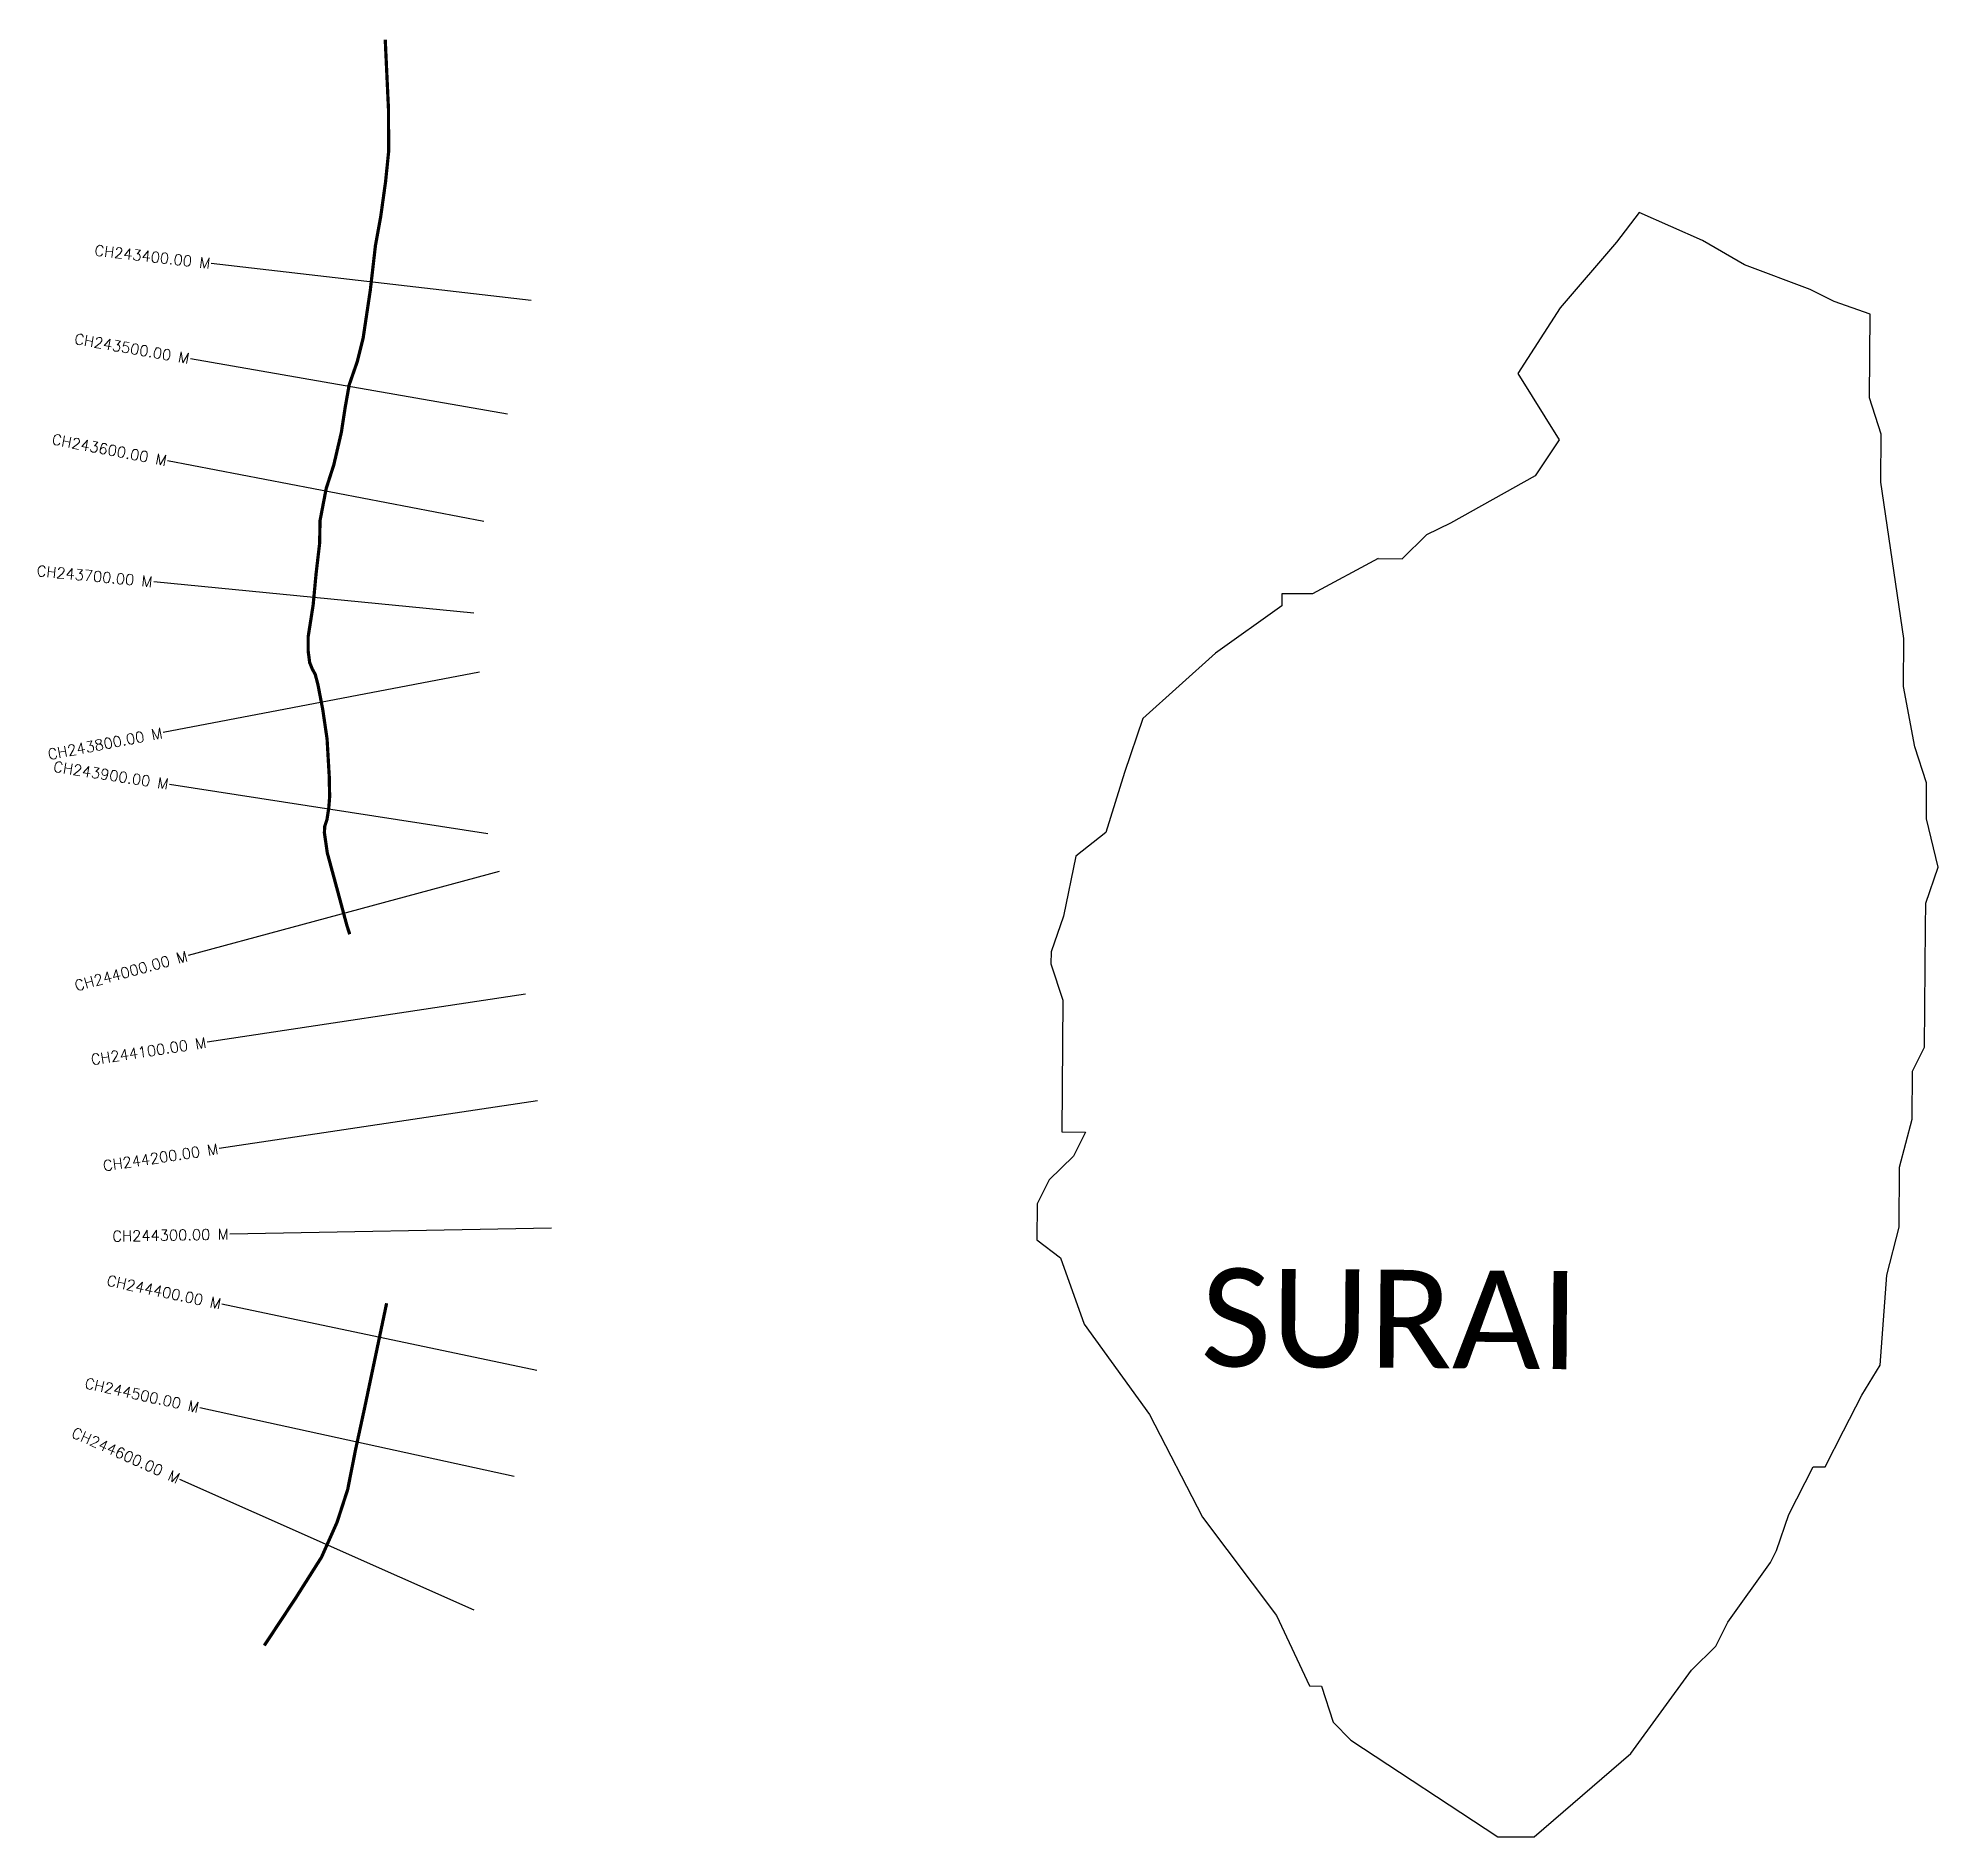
# Model space of a CAD drawing. Header units: metres. Extents: x 279198 to 280968, y 2047120 to 2048797.
import ezdxf
from ezdxf.enums import TextEntityAlignment as Align

# ---------------------------------------------------------------- set-up
doc = ezdxf.new("R2010")
doc.units = ezdxf.units.M
for name, color, linetype in [('CS', 134, 'Continuous'), ('CSMark', 6, 'Continuous'), ('NATURALLY PROTECTED', 3, 'Continuous'), ('village', 3, 'Continuous'), ('VILLAGE NAME', 250, 'Continuous')]:
    doc.layers.add(name, color=color, linetype=linetype)
doc.styles.get("Standard").update_dxf_attribs({"font": 'simplex.shx'})

msp = doc.modelspace()

# ---------------------------------------------------------------- linework, layer by layer
at = {"color": 3, "flags": 128}
msp.add_lwpolyline([(280446.6, 2048312.1), (280469, 2048311.9)], dxfattribs=at)
at = {"layer": 'CS'}
for p, q in [((279657.2, 2048552.7), (279359.1, 2048587)), ((279635.1, 2048446.5), (279339.6, 2048498.2)), ((279613, 2048346.7), (279318.4, 2048403)), ((279603.9, 2048261.2), (279305.4, 2048290.2)), ((279609, 2048206.2), (279314.3, 2048149.8)), ((279616.7, 2048055.5), (279320.2, 2048101.5)), ((279627.3, 2048020.3), (279337.7, 2047942)), ((279651.8, 2047905.9), (279355.2, 2047861.2)), ((279663.1, 2047806.5), (279366.4, 2047762)), ((279676.3, 2047687.9), (279376.3, 2047682.4)), ((279662.6, 2047555.2), (279369, 2047616.9)), ((279641.5, 2047456.2), (279348.5, 2047520.3)), ((279604.1, 2047331.7), (279329.9, 2047453.6))]:
    msp.add_line(p, q, dxfattribs=at)
at = {"layer": 'NATURALLY PROTECTED', "color": 2, "const_width": 3, "flags": 128}
for points in [[(279521.2, 2048795.8), (279524.2, 2048731.4), (279524.4, 2048691.6), (279521.5, 2048663.2), (279517, 2048630.9), (279512.1, 2048604), (279507.3, 2048562.3), (279500.6, 2048517.5), (279495.2, 2048495.8), (279487.6, 2048473.9), (279483.8, 2048452.5), (279480.3, 2048429.6), (279473.3, 2048399.5), (279466.2, 2048377.4), (279460.4, 2048347.2), (279460.1, 2048326.5), (279456.8, 2048298.3), (279454, 2048268.6), (279449.4, 2048239.3), (279449.4, 2048225.6), (279450.8, 2048215), (279453.3, 2048208.9), (279456, 2048204), (279458.5, 2048194.4), (279463, 2048171.1), (279467, 2048143.8), (279469, 2048109.4), (279469.4, 2048090), (279468.6, 2048079.8), (279466.9, 2048068.7), (279464.8, 2048062.3), (279464.5, 2048056.4), (279467.2, 2048037.7), (279476.7, 2048002.6), (279485.4, 2047970.2), (279488.1, 2047961.8)], [(279522.5, 2047617.9), (279502, 2047520.4), (279493.6, 2047481.7), (279486.2, 2047444.2), (279476.3, 2047413.7), (279461.8, 2047381.1), (279437.9, 2047343.3), (279408.5, 2047298.8)]]:
    msp.add_lwpolyline(points, dxfattribs=at)
at = {"layer": 'village', "color": 3}
msp.add_lwpolyline([(280446.6, 2048312.1), (280385.5, 2048279), (280356.9, 2048279.2), (280356.8, 2048268), (280295, 2048223.8), (280227.3, 2048162.8), (280210.2, 2048112.6), (280192.9, 2048056.8), (280164.8, 2048034.7), (280153.2, 2047978.8), (280141.7, 2047945.4), (280141.6, 2047934.2), (280152.6, 2047900.5), (280151.6, 2047777.5), (280173.9, 2047777.3), (280162.6, 2047755), (280140, 2047732.8), (280128.7, 2047710.6), (280128.4, 2047677), (280150.6, 2047660.1), (280172.5, 2047598.4), (280233.4, 2047514), (280282.9, 2047418.5), (280351.8, 2047326.9), (280382.4, 2047261.1), (280393.6, 2047261), (280404.5, 2047227.4), (280421.1, 2047210.5), (280558.2, 2047120.5), (280591.8, 2047120.3), (280682, 2047198), (280738.6, 2047275.9), (280761.1, 2047298.2), (280772.5, 2047320.5), (280812.1, 2047376.2), (280817.8, 2047387.3), (280829.3, 2047420.8), (280851.9, 2047465.4), (280863.2, 2047465.4), (280880.2, 2047498.8), (280897.3, 2047532.3), (280914.3, 2047560.2), (280920.6, 2047644.1), (280932.1, 2047688.8), (280932.5, 2047744.8), (280944.1, 2047789.5), (280944.4, 2047834.3), (280955.8, 2047856.6), (280956.7, 2047968.5), (280956.8, 2047990.9), (280968.3, 2048024.4), (280957.4, 2048069.3), (280957.7, 2048102.9), (280946.8, 2048136.6), (280936, 2048192.7), (280936.3, 2048237.5), (280915.1, 2048383.2), (280915.4, 2048428), (280904.4, 2048461.7), (280905, 2048540), (280871.5, 2048551.5), (280849.2, 2048562.9), (280787.8, 2048585.7), (280748.8, 2048608.4), (280689.7, 2048634.5), (280668.8, 2048607.1), (280616.3, 2048545.6), (280576.7, 2048484.4), (280615.3, 2048422.6), (280592.7, 2048389.2), (280514, 2048345.1), (280491.6, 2048334.1), (280469, 2048311.9)], dxfattribs=at)

# ---------------------------------------------------------------- texts
at = {"layer": 'CSMark'}
for s, rotation, p in [('CH243400.00 M', 353.4319, (279358.1, 2048587.1)), ('CH243500.00 M', 350.0758, (279338.6, 2048498.4)), ('CH243600.00 M', 349.1862, (279317.4, 2048403.2)), ('CH243700.00 M', 354.4479, (279304.4, 2048290.3)), ('CH243800.00 M', 10.8312, (279313.4, 2048149.6)), ('CH243900.00 M', 351.1751, (279319.2, 2048101.7)), ('CH244000.00 M', 15.1275, (279336.7, 2047941.8)), ('CH244100.00 M', 8.5816, (279354.2, 2047861)), ('CH244200.00 M', 8.517, (279365.5, 2047761.9)), ('CH244300.00 M', 1.0486, (279375.3, 2047682.3)), ('CH244400.00 M', 348.1309, (279368.1, 2047617.1)), ('CH244500.00 M', 347.6736, (279347.5, 2047520.5)), ('CH244600.00 M', 336.0342, (279329, 2047454))]:
    msp.add_text(s, height=10, rotation=rotation, dxfattribs=at).set_placement(p, align=Align.MIDDLE_RIGHT)
at = {"layer": 'VILLAGE NAME', "insert": (280281.7, 2047650.5), "char_height": 91.425, "attachment_point": 1, "rotation": 359.5442}
msp.add_mtext_dynamic_manual_height_columns('{\\fCalibri|b0|i0|c0|p34;SURAI}', width=798.716, gutter_width=457.1, heights=[0], dxfattribs=at)

doc.saveas('drawing.dxf')
